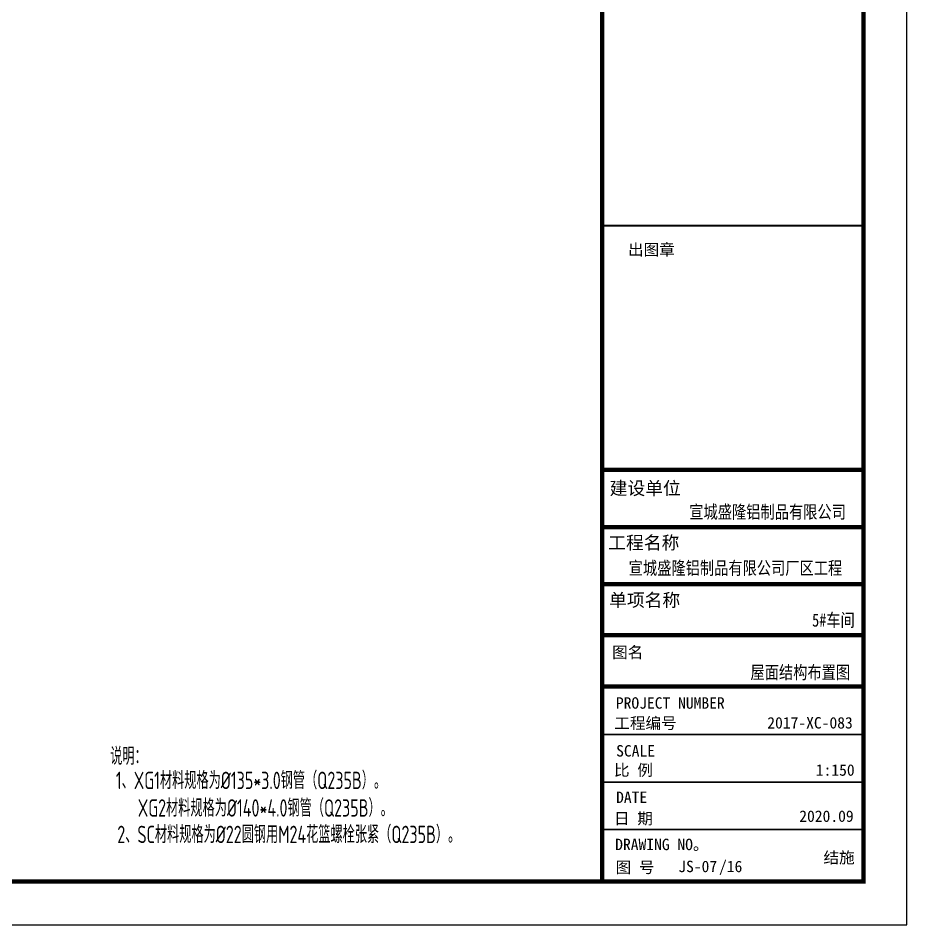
# Model space of a CAD drawing. Extents: x 32461 to 372567, y -698896 to 182569.
# Drawn here: x 155054 to 185723, y -215749 to -184462 of the extents above; entities that cross this region are included whole.
import ezdxf

# ---------------------------------------------------------------- set-up
doc = ezdxf.new("R2010")
doc.units = 0
doc.header["$LTSCALE"] = 1000
doc.header["$MEASUREMENT"] = 0
for name, color, linetype in [('PUB_TITLE', 4, 'CONTINUOUS'), ('TEXT', 7, 'CONTINUOUS'), ('图审改图', 114, 'CONTINUOUS'), ('图框', 4, 'CONTINUOUS')]:
    doc.layers.add(name, color=color, linetype=linetype)
doc.styles.add('-黑体', font='simhei.ttf')
doc.styles.add('TSSD_DIMENSION', font='Tssdeng.shx', dxfattribs={"width": 0.8, "bigfont": 'hztxt.shx'})
doc.styles.add('宋体', font='')
doc.styles.add('黑体', font='simhei.ttf', dxfattribs={"width": 0.6, "height": 4.3})
doc.styles.get('宋体').set_extended_font_data('SimSun')

msp = doc.modelspace()

# ---------------------------------------------------------------- linework, layer by layer
at = {"layer": 'PUB_TITLE'}
msp.add_lwpolyline([(74273.1, -215748.7), (185723.1, -215748.7), (185723.1, -152748.7), (74273.1, -152748.7)], close=True, dxfattribs=at)
at = {"layer": 'PUB_TITLE', "const_width": 150}
msp.add_lwpolyline([(78023.1, -214248.7), (184223.1, -214248.7), (184223.1, -154248.7), (78023.1, -154248.7)], close=True, dxfattribs=at)
at = {"layer": '图框', "color": 4, "const_width": 147.9}
msp.add_lwpolyline([(175209.2, -154248.7), (184223.1, -154248.7), (184223.1, -214248.7), (175209.2, -214248.7)], close=True, dxfattribs=at)
at = {"layer": '图框', "color": 0, "const_width": 75}
msp.add_lwpolyline([(175209.2, -191625.1), (184223.1, -191625.1)], dxfattribs=at)
at = {"layer": '图框', "color": 4}
for points, const_width in [([(175209.2, -200049), (184190.3, -200049)], 149.4), ([(175209.2, -202024.5), (184193.1, -202024.5)], 149.4), ([(175209.2, -203996.3), (184223.1, -203996.3)], 149.4), ([(175209.2, -205752.4), (184223.1, -205752.4)], 149.4), ([(175209.2, -207529.2), (184223.1, -207529.2)], 149.4), ([(175209.2, -209177.5), (184223.1, -209177.5)], 60.5), ([(175209.2, -210823), (184223.1, -210823)], 60.5), ([(175209.2, -212455.9), (184223.1, -212455.9)], 60.5)]:
    msp.add_lwpolyline(points, dxfattribs=dict(at, const_width=const_width))

# ---------------------------------------------------------------- texts
at = {"layer": 'TEXT', "color": 3, "style": '-黑体', "width": 0.8}
for s, height, p in [('宣城盛隆铝制品有限公司', 450.225, (178214.7, -201724.6)), ('宣城盛隆铝制品有限公司厂区工程', 450.225, (176123.5, -203661)), ('5#车间', 450.22, (182452.7, -205456.4)), ('屋面结构布置图', 450.22, (180326.7, -207258.3))]:
    msp.add_text(s, height=height, dxfattribs=at).set_placement(p)
at = {"layer": 'TEXT', "color": 2, "style": 'TSSD_DIMENSION', "width": 0.7}
for s, p in [('说明：', (158231.3, -210227.9)), ('2、SC材料规格为%%C22圆钢用M24花篮螺栓张紧（Q235B）。', (158476, -212928))]:
    msp.add_text(s, height=600, dxfattribs=at).set_placement(p)
at = {"layer": '图审改图', "style": 'TSSD_DIMENSION', "width": 0.7}
for s, p in [('1、XG1材料规格为%%C135*3.0钢管（Q235B）。', (158425.2, -211063.8)), ('XG2材料规格为%%C140*4.0钢管（Q235B）。', (159183.8, -212015.2))]:
    msp.add_text(s, height=600, dxfattribs=at).set_placement(p)
at = {"layer": '图框', "color": 4}
for s, height, style, p in [('出图章', 394.42, '黑体', (176102, -192645.7)), ('建设单位', 450, '黑体', (175466.7, -200908)), ('工程名称', 450, '黑体', (175416.9, -202785.4)), ('单项名称', 450, '黑体', (175446.8, -204766.9)), ('图名', 394.42, '黑体', (175550.7, -206540)), ('工程编号', 394.42, '黑体', (175627.9, -208987)), ('2017-XC-083', 394.416, '宋体', (180905.4, -208973.3)), ('SCALE', 394.42, '黑体', (175690.7, -209940.2)), ('比 例', 394.42, '黑体', (175614.6, -210604.7)), ('1:150', 394.42, '宋体', (182580.1, -210603.1)), ('DATE', 394.42, '黑体', (175688.7, -211543.2)), ('2020.09', 394.42, '宋体', (182009.2, -212195.3)), ('日 期', 394.42, '黑体', (175614.6, -212273.9)), ('DRAWING NO。', 394.416, '黑体', (175657.6, -213170.2)), ('图 号', 394.42, '黑体', (175670.6, -213957.8))]:
    msp.add_text(s, height=height, dxfattribs=dict(at, style=style)).set_placement(p)
at = {"layer": '图框', "color": 0, "style": '黑体'}
msp.add_text('PROJECT NUMBER', height=394.416, dxfattribs=at).set_placement((175681.1, -208289.7))
at = {"layer": '图框', "color": 3, "style": '宋体'}
for s, p in [('结施', (182846, -213624)), ('JS-07', (177833.9, -213930.3)), ('/16', (179240.5, -213930.3))]:
    msp.add_text(s, height=394.42, dxfattribs=at).set_placement(p)

doc.saveas('drawing.dxf')
